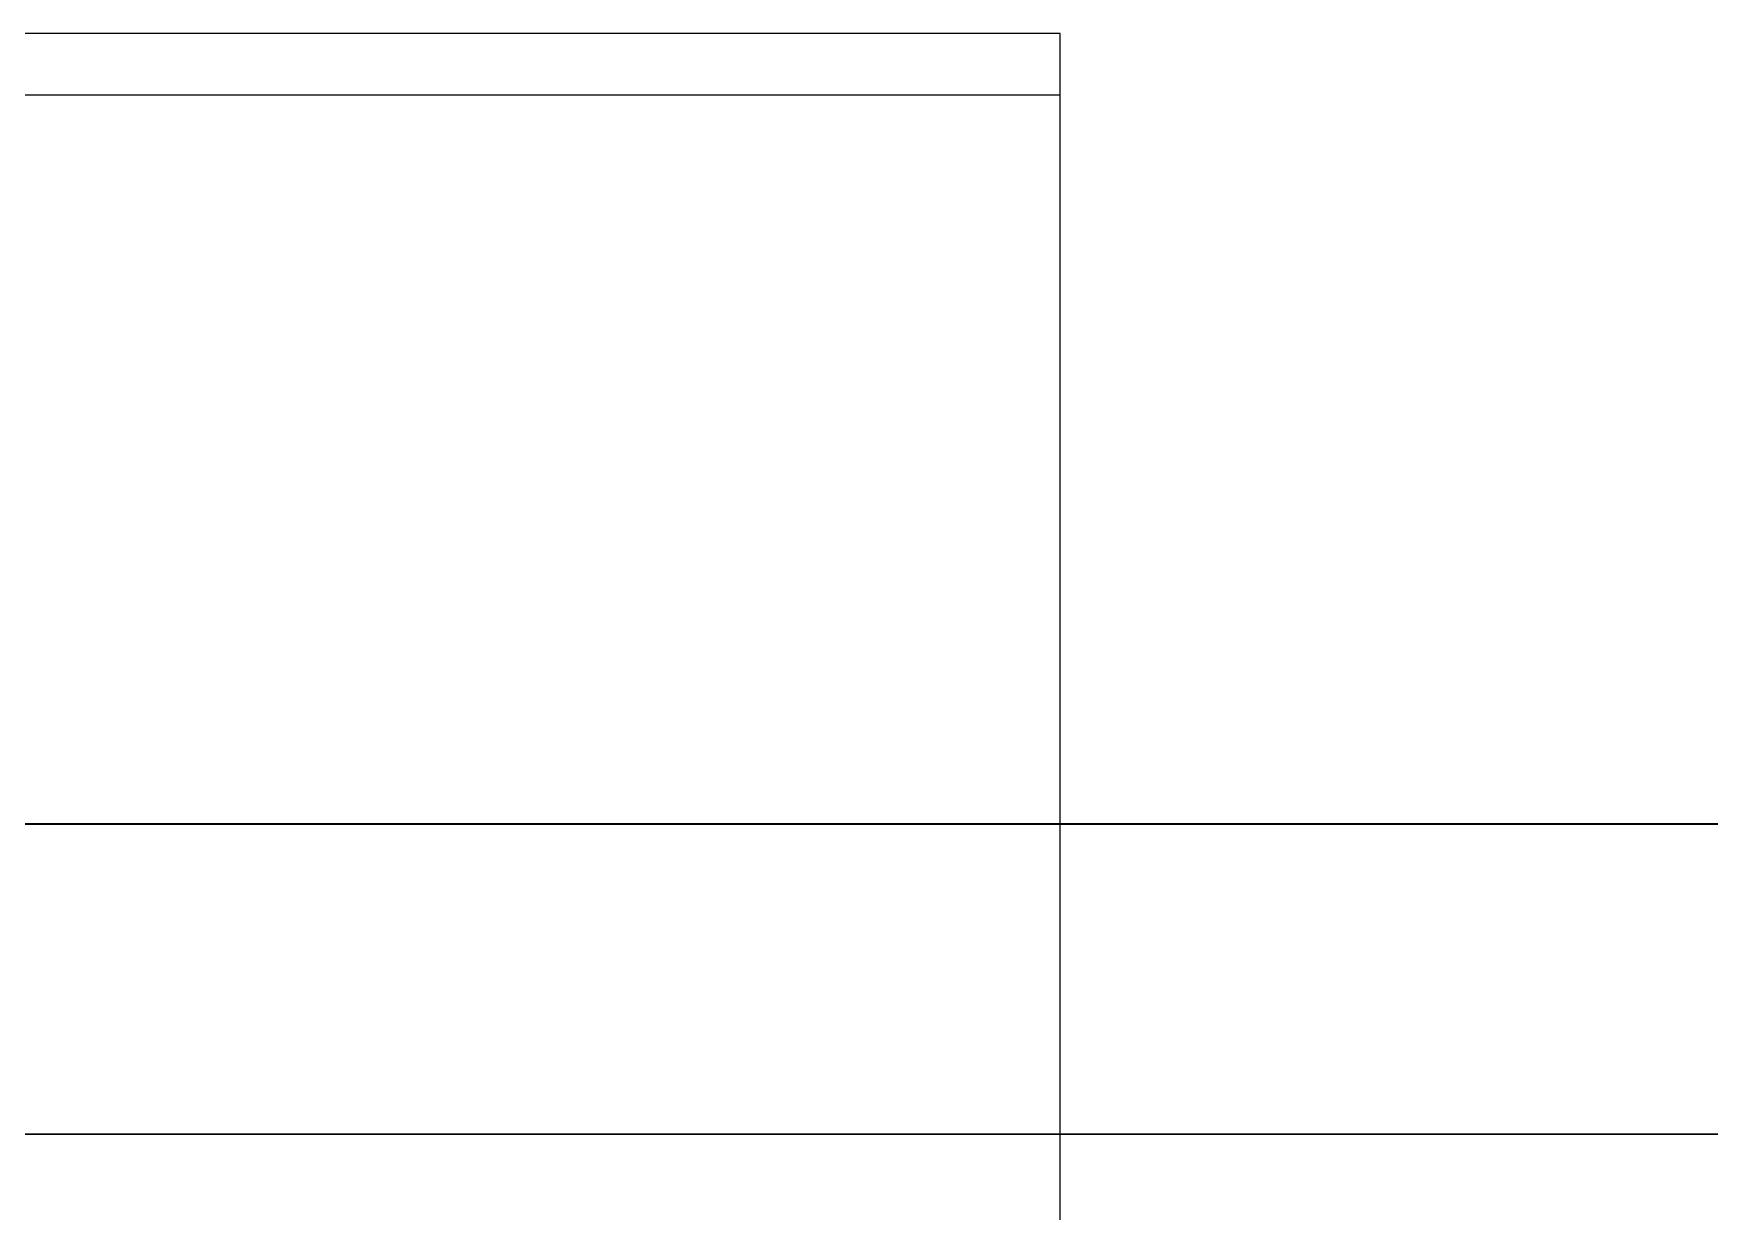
# Model space of a CAD drawing. Header units: inches. Extents: x 3778 to 56227, y -16914 to 35091.
# Drawn here: x 46323 to 47944, y -10468 to -9329 of the extents above; entities that cross this region are included whole.
import ezdxf

# ---------------------------------------------------------------- set-up
doc = ezdxf.new("R2010")
doc.units = ezdxf.units.IN
doc.header["$LTSCALE"] = 100
doc.header["$MEASUREMENT"] = 0
doc.layers.add('2-con', color=2, linetype='Continuous')
doc.layers.add('SS-ED', color=3, linetype='Continuous', lineweight=30)
doc.layers.add('SS-RLRG', color=4, linetype='Continuous', lineweight=35)

# ---------------------------------------------------------------- blocks, each defined once
blk = doc.blocks.new('cjscjdeh')
at = {"color": 8}
for p, q in [((155159.5, 71514.9), (153159.5, 71514.9)), ((155159.5, 69414.9), (155159.5, 71514.9)), ((155159.5, 71455.1), (153159.5, 71455.1)), ((155159.5, 71455.1), (153159.5, 71455.1))]:
    blk.add_line(p, q, dxfattribs=at)
blk = doc.blocks.new('dpdjzjs')
at = {"layer": 'SS-ED'}
blk.add_line((180661.6, 91437), (184295.1, 91437), dxfattribs=at)
at = {"layer": 'SS-RLRG', "color": 4}
blk.add_line((180461.6, 91737), (184495.1, 91737), dxfattribs=at)

msp = doc.modelspace()

# ---------------------------------------------------------------- block references
msp.add_blockref('cjscjdeh', (-107843, -80843.8))
at = {"layer": '2-con'}
msp.add_blockref('dpdjzjs', (-135970.9, -101830.4), dxfattribs=at)

doc.saveas('drawing.dxf')
